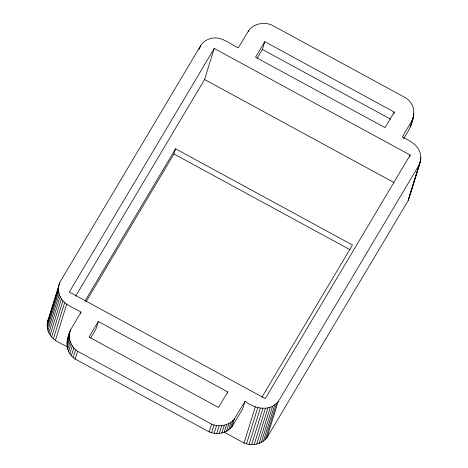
<?xml version="1.0" encoding="UTF-8"?>
<svg xmlns="http://www.w3.org/2000/svg" width="468" height="468" viewBox="0 0 468 468"><rect width="100%" height="100%" fill="white"/><g stroke="black" fill="none" stroke-linecap="round" stroke-linejoin="round"><path stroke-width="0.7" d="M67.608 347.04C60.922 343.132 52.305 340.505 48.888 332.853C47.163 329.226 46.683 325.032 47.707 321.136L59.769 282.672L60.869 280.572L199.625 47.385C202.117 41.991 207.733 38.516 213.572 38.025C222.932 37.077 230.297 44.314 238.265 47.824L248.847 30.297C254.112 23.54 264.01 21.727 271.727 25.003L405.727 97.876C420.79 107.716 411.536 127.296 403.586 138.493M80.461 313.87L81.011 312.103C73.78 307.646 64.057 304.984 60.167 296.624C58.09 292.295 57.856 287.106 59.769 282.672M413.437 117.152L412.659 119.387L402.305 137.036C409.26 140.593 417.62 144.396 420.024 152.591C421.229 156.394 421.083 160.594 419.515 164.268L279.548 399.496C271.838 412.425 255.259 409.237 245.051 401.316L242.635 409.079L232.052 426.605C226.787 433.362 216.889 435.17 209.173 431.9L75.172 359.026C64.859 352.334 65.643 339.633 70.662 329.753L81.011 312.103M245.051 401.316L234.474 418.842C229.203 425.599 219.305 427.407 211.589 424.137L77.589 351.263C71.487 347.145 67.889 339.241 69.878 331.987M411.021 124.915L411.466 122.587M224.16 432.18L244.05 442.997C251.766 446.273 261.665 444.46 266.935 437.703L408.231 200.491L409.459 195.934M47.256 323.458L58.541 287.235M47.157 325.839L58.436 289.61M47.397 328.226L58.675 291.997M47.976 330.578L59.26 294.349M48.888 332.853L60.167 296.624M50.111 335.006L61.39 298.783M51.626 337.013L62.905 300.784M53.405 338.82L64.689 302.597M55.417 340.411L66.702 304.188M70.662 329.753L67.462 339.75M67.018 342.073L69.434 334.31M66.912 344.454L69.328 336.691M67.152 346.841L69.568 339.078M67.731 349.192L70.153 341.429M68.644 351.462L71.06 343.705M69.867 353.621L72.283 345.858M71.382 355.627L73.798 347.864M73.16 357.435L75.576 349.672M75.172 359.026L77.589 351.263M227.354 393.208L227.758 391.915L98.303 321.504L95.882 329.267L90.704 337.972M198.976 49.473L199.625 47.385M200.164 47.356L200.819 45.267M85.907 301.907L173.938 153.966L175.547 148.789L352.48 245.016L261.84 397.338M75.699 296.08L204.563 79.519L214.233 48.467L410.184 155.037L409.541 157.108M248.444 31.59L248.847 30.297M257.207 58.149L262.39 49.444L264.806 41.681L394.267 112.086L393.664 114.022M209.173 431.9L211.589 424.137M211.63 432.742L214.046 424.979M214.168 433.28L216.585 425.517M216.742 433.503L219.159 425.74M219.305 433.403L221.727 425.64M221.814 432.988L224.236 425.225M224.231 432.262L226.647 424.499M226.494 431.244L228.916 423.481M228.583 429.94L230.999 422.177M230.443 428.384L232.865 420.621M232.052 426.605L234.474 418.842M244.05 442.997L255.335 406.774M246.507 443.839L257.792 407.616M249.046 444.378L260.331 408.154M251.62 444.6L262.905 408.377M254.188 444.501L265.473 408.277M256.698 444.085L267.983 407.862M259.108 443.366L270.393 407.137M261.378 442.342L272.663 406.119M263.461 441.043L274.745 404.814M265.327 439.487L276.606 403.258M266.935 437.703L278.22 401.48M413.384 114.385L413.788 113.092M411.67 121.937L413.882 114.824M410.237 127.15L412.659 119.387M420.41 158.722L420.843 157.33M409.675 195.238L416.403 173.64M416.836 172.247L420.744 159.705M408.231 200.491L419.515 164.268M409.014 198.262L420.293 162.033M47.707 321.136L48.485 318.901M214.233 48.467L69.311 292.026L265.262 398.59L410.184 155.037M84.913 301.117L175.547 148.789M98.303 321.504L89.049 337.054L218.509 407.458L227.758 391.915M264.806 41.681L255.557 57.225L385.018 127.629L394.267 112.086M262.39 49.444L390.569 119.153M204.563 79.519L394.109 182.602M173.938 153.966L350.228 249.842"/></g></svg>
